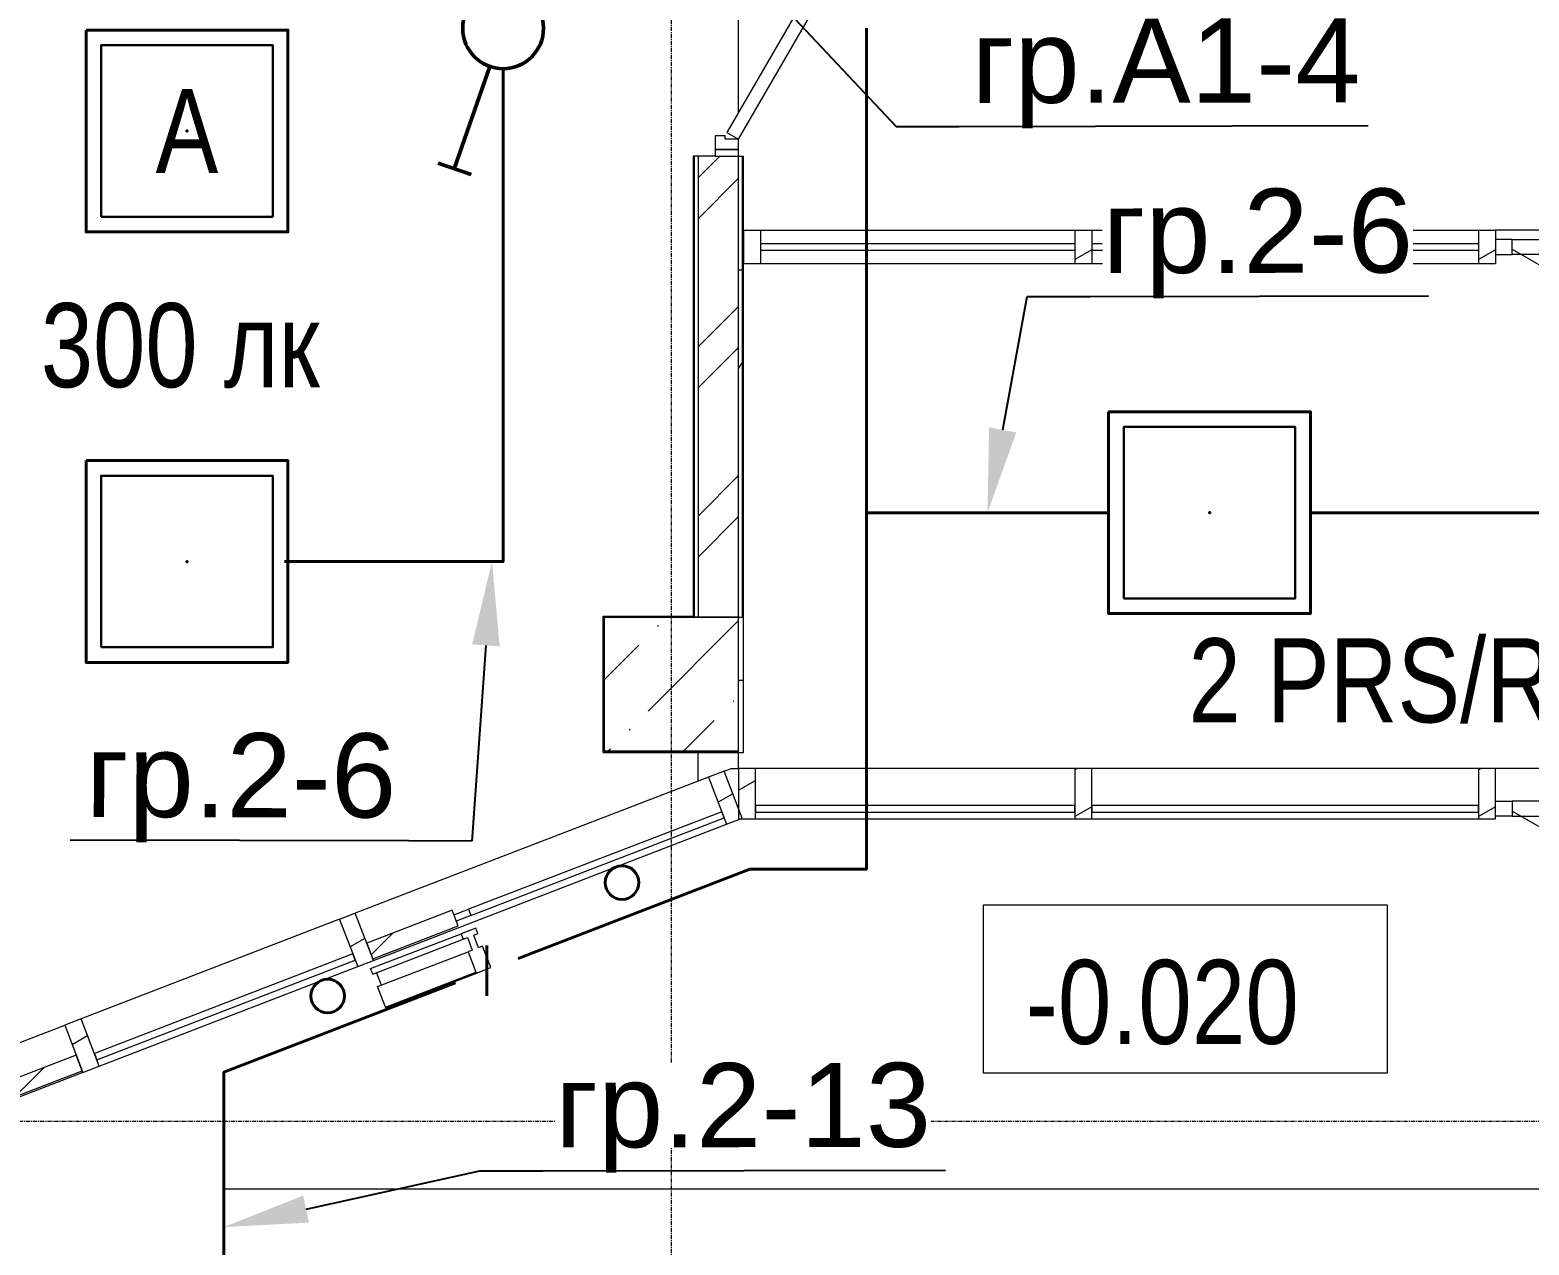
# Model space of a CAD drawing. Header units: metres. Extents: x 14298 to 227756, y -64870 to 286334.
# Drawn here: x 52156 to 56612, y -57152 to -53541 of the extents above; entities that cross this region are included whole.
import ezdxf
from ezdxf import colors
from ezdxf.entities.mleader import LeaderData, LeaderLine
from ezdxf.math import Vec2, Vec3

# ---------------------------------------------------------------- set-up
doc = ezdxf.new("R2010")
doc.units = ezdxf.units.M
doc.linetypes.add('ADSK_Линия сетки', pattern=[21, 12, -3, 3, -3])
for name, color, linetype, lineweight in [('A-DETL-MBND', 7, 'Continuous', 5), ('A-DETL-THIN', 7, 'Continuous', 5), ('A-DOOR', 7, 'Continuous', 5), ('A-DOOR-FRAM', 7, 'Continuous', 13), ('A-FLOR', 7, 'Continuous', 5), ('A-GLAZ-CURT', 7, 'Continuous', 5), ('A-GLAZ-CWMG', 7, 'Continuous', 5), ('A-WALL', 7, 'Continuous', 5), ('A-WALL-PATT', 7, 'Continuous', 18), ('G-ANNO-TEXT', 7, 'Continuous', 9), ('nadpisi', 84, 'Continuous', 13), ('S-COLS', 7, 'Continuous', 5), ('S-GRID', 7, 'Continuous', 9), ('S-STRS', 7, 'Continuous', 5), ('раб осв', 7, 'Continuous', 40), ('ЭЛ', 250, 'Continuous', 50), ('ЭЛ.освещ.', 150, 'Continuous', 50), ('ЭЛ.сети', 5, 'Continuous', 100)]:
    doc.layers.add(name, color=color, linetype=linetype, lineweight=lineweight)
doc.styles.add('Arial', font='arial.ttf', dxfattribs={"width": 0.8, "height": 2.5})
doc.styles.add('GOST Common_I_2', font='ARIALN.TTF', dxfattribs={"height": 250})
doc.styles.add('ISOPEUR', font='isocpeui.ttf')
pattern_1 = [(45, (0, 0), (-106.06602, 106.06602), [])]
pattern_2 = [(0, (0, 0), (812.8, 203.2), [33.528, -576.072, 33.528, -576.072, -3251.2]), (0, (0, 0), (812.8, 203.2), [-1219.2, 33.528, -1185.672, 33.528, -576.072, -1422.4]), (0, (0, 0), (812.8, 203.2), [-3048, 33.528, -372.872, 33.528, -982.472]), (120, (304.8, 101.6), (-582.37636, 602.30545), [33.528, -576.072, 33.528, -576.072, -3251.2]), (120, (304.8, 101.6), (-582.37636, 602.30545), [-1219.2, 33.528, -1185.672, 33.528, -576.072, -1422.4]), (120, (304.8, 101.6), (-582.37636, 602.30545), [-3048, 33.528, -372.872, 33.528, -982.472]), (240, (406.4, 508), (-230.42364, -805.50545), [33.528, -576.072, 33.528, -576.072, -3251.2]), (240, (406.4, 508), (-230.42364, -805.50545), [-1219.2, 33.528, -1185.672, 33.528, -576.072, -1422.4]), (240, (406.4, 508), (-230.42364, -805.50545), [-3048, 33.528, -372.872, 33.528, -982.472])]

# ---------------------------------------------------------------- blocks, each defined once
blk = doc.blocks.new('1709 КДП АПК АС_Крыльца_rvt-1-1 этаж')
at = {"layer": 'S-STRS', "lineweight": 9}
blk.add_line((52732.7, -56985.6), (61662.7, -56985.6), dxfattribs=at)
blk = doc.blocks.new('КДП АПК - КР_rvt-1-1 этаж')
at = {"layer": 'S-COLS', "lineweight": 13}
h = blk.add_hatch(dxfattribs=at)
h.set_pattern_fill('FP_125', color=256, style=0, pattern_type=2)
h.set_pattern_definition([(45, (0, 0), (84.19025, 308.69666), [396.875, -79.375, 3.353, -76.022])])
h.paths.add_polyline_path([(54034.3, -55045.6), (54262.7, -55045.6), (54262.7, -54645.6), (53862.7, -54645.6), (53862.7, -55045.6)], flags=0)
for p, q in [((53862.7, -55045.6), (53862.7, -54645.6)), ((53862.7, -54645.6), (54262.7, -54645.6)), ((54262.7, -55045.6), (54262.7, -54645.6)), ((54262.7, -55045.6), (53862.7, -55045.6))]:
    blk.add_line(p, q, dxfattribs=at)
blk = doc.blocks.new('Системная панель - С остеклением-1023388-1 этаж')
at = {"layer": 'A-GLAZ-CURT', "lineweight": 13}
for p, q in [((475, 10), (-475, 10)), ((-475, 10), (-475, -10)), ((475, -10), (475, 10)), ((-475, -10), (475, -10))]:
    blk.add_line(p, q, dxfattribs=at)
blk = doc.blocks.new('Системная панель - С остеклением-1173279-1 этаж')
at = {"layer": 'A-GLAZ-CURT', "lineweight": 13}
for p, q in [((61790.7, -56198.8), (61786.1, -56218.3)), ((61786.1, -56218.3), (62587.9, -56405.6)), ((62592.4, -56386.1), (61790.7, -56198.8)), ((62587.9, -56405.6), (62592.4, -56386.1))]:
    blk.add_line(p, q, dxfattribs=at)
blk = doc.blocks.new('Системная панель - С остеклением-2659001-1 этаж')
at = {"layer": 'A-GLAZ-CURT', "lineweight": 13}
for p, q in [((54212.4, -55864.3), (53459.6, -56154.5)), ((53466.8, -56173.1), (54219.6, -55883)), ((54219.6, -55883), (54212.4, -55864.3)), ((53459.6, -56154.5), (53466.8, -56173.1))]:
    blk.add_line(p, q, dxfattribs=at)
at = {"layer": 'A-GLAZ-CURT'}
for p, q in [((53416.2, -56171.2), (53459.6, -56154.5)), ((53466.8, -56173.1), (53423.4, -56189.8))]:
    blk.add_line(p, q, dxfattribs=at)
blk = doc.blocks.new('Системная панель - Сплошная-2658875-1 этаж')
at = {"layer": 'A-GLAZ-CURT'}
h = blk.add_hatch(dxfattribs=at)
h.set_pattern_fill('FP_3', color=256, style=0, pattern_type=2)
h.set_pattern_definition(pattern_1)
h.paths.add_polyline_path([(53175.3, -56301.6), (53428.8, -56203.8), (53410.9, -56157.2), (53157.3, -56254.9)], flags=0)
at = {"layer": 'A-GLAZ-CURT', "lineweight": 13}
for p, q in [((53410.9, -56157.2), (53157.3, -56254.9)), ((53428.8, -56203.8), (53410.9, -56157.2)), ((53175.3, -56301.6), (53428.8, -56203.8)), ((53157.3, -56254.9), (53175.3, -56301.6))]:
    blk.add_line(p, q, dxfattribs=at)
blk = doc.blocks.new('Системная панель - С остеклением-1023374-1 этаж')
at = {"layer": 'A-GLAZ-CURT', "lineweight": 13}
for p, q in [((575, 10), (-575, 10)), ((-575, 10), (-575, -10)), ((575, -10), (575, 10)), ((-575, -10), (575, -10))]:
    blk.add_line(p, q, dxfattribs=at)
blk = doc.blocks.new('M_Дверь-Витраж-Двойная-Витрина - M_Дверь-Витраж-Двойная-Витрина-1922476-1 этаж')
at = {"layer": 'A-DOOR'}
for p, q in [((-700, -6.6), (-100.5, -352.8)), ((700, -6.6), (100.5, -352.8))]:
    blk.add_line(p, q, dxfattribs=at)
for centre, start, end in [((-750, 22.2), 330, 360), ((750, 22.2), 180, 210)]:
    blk.add_arc(centre, 750, start, end, dxfattribs=at)
at = {"layer": 'A-DOOR-FRAM'}
for p, q in [((-750, -22.2), (-750, 22.2)), ((-750, 22.2), (-700, 22.2)), ((-700, 22.2), (-700, -22.2)), ((700, -22.2), (700, 22.2)), ((700, 22.2), (750, 22.2)), ((750, 22.2), (750, -22.2)), ((-700, -22.2), (-750, -22.2)), ((750, -22.2), (700, -22.2))]:
    blk.add_line(p, q, dxfattribs=at)
at = {"layer": 'A-DOOR-FRAM', "lineweight": 5}
for p, q in [((700, 22.2), (-700, 22.2)), ((-700, -22.2), (700, -22.2))]:
    blk.add_line(p, q, dxfattribs=at)
blk = doc.blocks.new('Прямоугольный импост - 50 x 150мм-1023385-1 этаж')
at = {"layer": 'A-DETL-MBND'}
for p, q in [((55262.7, -55735.6), (54312.7, -55735.6)), ((54312.7, -55885.6), (55262.7, -55885.6))]:
    blk.add_line(p, q, dxfattribs=at)
blk = doc.blocks.new('Прямоугольный импост - 50 x 150мм-1023237-1 этаж')
at = {"layer": 'A-GLAZ-CWMG'}
h = blk.add_hatch(dxfattribs=at)
h.set_pattern_fill('FP_69', color=256, style=0, pattern_type=2)
h.set_pattern_definition([(330, (-55287.65, -55855.64), (60, 103.92305), [])])
h.paths.add_polyline_path([(-25, 30), (25, 30), (25, -120), (-25, -120)], flags=0)
at = {"layer": 'A-GLAZ-CWMG', "lineweight": 18}
for p, q in [((-25, 30), (25, 30)), ((-25, -120), (-25, 30)), ((25, 30), (25, -120)), ((25, -120), (-25, -120))]:
    blk.add_line(p, q, dxfattribs=at)
blk = doc.blocks.new('Прямоугольный импост - 50 x 150мм-V52-1 этаж')
at = {"layer": 'A-GLAZ-CWMG'}
h = blk.add_hatch(dxfattribs=at)
h.set_pattern_fill('FP_72', color=256, style=0, pattern_type=2)
h.set_pattern_definition([(330, (-56487.65, -55855.64), (60, 103.92305), [])])
h.paths.add_polyline_path([(25, 30), (25, -120), (-25, -120), (-25, 30)], flags=0)
at = {"layer": 'A-GLAZ-CWMG', "lineweight": 18}
for p, q in [((-25, 30), (25, 30)), ((-25, -120), (-25, 30)), ((25, 30), (25, 22.2)), ((25, -22.2), (25, -120)), ((25, -120), (-25, -120))]:
    blk.add_line(p, q, dxfattribs=at)
blk = doc.blocks.new('Прямоугольный импост - 50 x 150мм-999187-1 этаж')
at = {"layer": 'A-DETL-MBND'}
for p, q in [((64954.6, -56824.9), (63834.7, -56563.3)), ((63800.6, -56709.4), (64920.4, -56970.9))]:
    blk.add_line(p, q, dxfattribs=at)
blk = doc.blocks.new('Прямоугольный импост - 50 x 150мм-1023250-1 этаж')
at = {"layer": 'A-GLAZ-CWMG'}
h = blk.add_hatch(dxfattribs=at)
h.set_pattern_fill('FP_73', color=256, style=0, pattern_type=2)
h.set_pattern_definition([(210, (54262.65, -55855.64), (60, -103.92305), [])])
h.paths.add_polyline_path([(0, 30), (-50, 30), (-50, -120), (0, -120)], flags=0)
at = {"layer": 'A-GLAZ-CWMG', "lineweight": 18}
for p, q in [((-50, 30), (-50, -120)), ((0, 30), (-50, 30)), ((0, -120), (0, 30)), ((-50, -120), (0, -120))]:
    blk.add_line(p, q, dxfattribs=at)
blk = doc.blocks.new('M_Дверь-Витраж-Двойная-Витрина - M_Дверь-Витраж-Двойная-Витрина-1922479-1 этаж')
at = {"layer": 'A-DOOR'}
for p, q in [((-700, 6.6), (-100.5, 352.8)), ((700, 6.6), (100.5, 352.8))]:
    blk.add_line(p, q, dxfattribs=at)
for centre, start, end in [((-750, -22.2), 0, 30), ((750, -22.2), 150, 180)]:
    blk.add_arc(centre, 750, start, end, dxfattribs=at)
at = {"layer": 'A-DOOR-FRAM'}
for p, q in [((-700, 22.2), (-750, 22.2)), ((-750, 22.2), (-750, -22.2)), ((-700, -22.2), (-700, 22.2)), ((750, 22.2), (700, 22.2)), ((700, 22.2), (700, -22.2)), ((750, -22.2), (750, 22.2)), ((-750, -22.2), (-700, -22.2)), ((700, -22.2), (750, -22.2))]:
    blk.add_line(p, q, dxfattribs=at)
at = {"layer": 'A-DOOR-FRAM', "lineweight": 5}
for p, q in [((-700, 22.2), (700, 22.2)), ((700, -22.2), (-700, -22.2))]:
    blk.add_line(p, q, dxfattribs=at)
blk = doc.blocks.new('Прямоугольный импост - 50 x 100мм-1549153-1 этаж')
at = {"layer": 'A-GLAZ-CWMG'}
h = blk.add_hatch(dxfattribs=at)
h.set_pattern_fill('FP_96', color=256, style=0, pattern_type=2)
h.set_pattern_definition([(150, (54277.65, 54185.64), (-60, -103.92305), [])])
h.paths.add_polyline_path([(0, -50), (-50, -50), (-50, 50), (0, 50)], flags=0)
at = {"layer": 'A-GLAZ-CWMG', "lineweight": 18}
for p, q in [((0, 50), (-50, 50)), ((-50, 50), (-50, -50)), ((0, 50), (0, -50)), ((-50, -50), (0, -50))]:
    blk.add_line(p, q, dxfattribs=at)
blk = doc.blocks.new('Системная панель - С остеклением-1549151-1 этаж')
at = {"layer": 'A-GLAZ-CURT', "lineweight": 13}
for p, q in [((-575, 10), (575, 10)), ((-575, -10), (-575, 10)), ((575, -10), (575, 10)), ((575, -10), (-575, -10))]:
    blk.add_line(p, q, dxfattribs=at)
blk = doc.blocks.new('Системная панель - С остеклением-1549156-1 этаж')
at = {"layer": 'A-GLAZ-CURT', "lineweight": 13}
for p, q in [((-467.5, 10), (467.5, 10)), ((-467.5, -10), (-467.5, 10)), ((467.5, -10), (467.5, 10)), ((467.5, -10), (-467.5, -10))]:
    blk.add_line(p, q, dxfattribs=at)
blk = doc.blocks.new('Прямоугольный импост - 50 x 100мм-1276553-1 этаж')
at = {"layer": 'A-GLAZ-CWMG'}
for p, q in [((58062.7, -54135.6), (59212.7, -54135.6)), ((59212.7, -54235.6), (58062.7, -54235.6))]:
    blk.add_line(p, q, dxfattribs=at)
blk = doc.blocks.new('Прямоугольный импост - 50 x 100мм-1276592-1 этаж')
at = {"layer": 'A-GLAZ-CWMG'}
for p, q in [((54327.7, -54135.6), (55262.7, -54135.6)), ((55262.7, -54235.6), (54327.7, -54235.6))]:
    blk.add_line(p, q, dxfattribs=at)
blk = doc.blocks.new('Прямоугольный импост - 50 x 100мм-V64-1 этаж')
at = {"layer": 'A-GLAZ-CWMG'}
h = blk.add_hatch(dxfattribs=at)
h.set_pattern_fill('FP_99', color=256, style=0, pattern_type=2)
h.set_pattern_definition([(150, (56487.65, 54185.64), (-60, -103.92305), [])])
h.paths.add_polyline_path([(-25, -50), (-25, 50), (25, 50), (25, -50)], flags=0)
at = {"layer": 'A-GLAZ-CWMG', "lineweight": 18}
for p, q in [((25, 50), (-25, 50)), ((-25, 50), (-25, 22.2)), ((25, 50), (25, -50)), ((-25, -22.2), (-25, -50)), ((-25, -50), (25, -50))]:
    blk.add_line(p, q, dxfattribs=at)
blk = doc.blocks.new('Прямоугольный импост - 50 x 100мм-V65-1 этаж')
at = {"layer": 'A-GLAZ-CWMG'}
h = blk.add_hatch(dxfattribs=at)
h.set_pattern_fill('FP_100', color=256, style=0, pattern_type=2)
h.set_pattern_definition([(150, (55287.65, 54185.64), (-60, -103.92305), [])])
h.paths.add_polyline_path([(25, -50), (-25, -50), (-25, 50), (25, 50)], flags=0)
at = {"layer": 'A-GLAZ-CWMG', "lineweight": 18}
for p, q in [((25, 50), (-25, 50)), ((-25, 50), (-25, -50)), ((25, 50), (25, -50)), ((-25, -50), (25, -50))]:
    blk.add_line(p, q, dxfattribs=at)
blk = doc.blocks.new('AC_Дверь_Однопольная_ДеревяннаяВнутренняя_ГОСТ6629-88 - ДГ 21-10Л-1292866-1 этаж')
at = {"layer": 'A-DOOR', "lineweight": 13}
for p, q in [((-333.1, 515), (-353.1, 480.4)), ((455, 60), (-333.1, 515)), ((-353.1, 480.4), (435, 25.4)), ((435, 25.4), (455, 60))]:
    blk.add_line(p, q, dxfattribs=at)
at = {"layer": 'A-DOOR', "lineweight": 18}
for p, q in [((-485, 60), (-505, 60)), ((-505, 60), (-505, -10)), ((-485, -10), (-485, 60)), ((505, 60), (485, 60)), ((485, 60), (485, -10)), ((505, -10), (505, 60)), ((-505, -10), (-485, -10)), ((485, -10), (505, -10))]:
    blk.add_line(p, q, dxfattribs=at)
at = {"layer": 'A-DOOR'}
blk.add_arc((455, 60), 910, 155.7365, 180, dxfattribs=at)
at = {"layer": 'A-DOOR-FRAM'}
for p, q in [((-455, 60), (-485, 60)), ((-485, 60), (-485, -10)), ((-455, 20), (-455, 60)), ((485, 60), (455, 60)), ((455, 60), (455, 20)), ((485, -10), (485, 60)), ((-445, 20), (-455, 20)), ((-445, -10), (-445, 20)), ((455, 20), (445, 20)), ((445, 20), (445, -10)), ((-485, -10), (-445, -10)), ((445, -10), (485, -10))]:
    blk.add_line(p, q, dxfattribs=at)
blk = doc.blocks.new('Системная панель - Сплошная-V87-1 этаж')
at = {"layer": 'A-GLAZ-CURT'}
h = blk.add_hatch(dxfattribs=at)
h.set_pattern_fill('FP_3', color=256, style=0, pattern_type=2)
h.set_pattern_definition(pattern_1)
h.paths.add_polyline_path([(52055.6, -56733.2), (52311.5, -56634.5), (52293.5, -56587.9), (52037.6, -56686.5)], flags=0)
at = {"layer": 'A-GLAZ-CURT', "lineweight": 13}
for p, q in [((52293.5, -56587.9), (52037.6, -56686.5)), ((52311.5, -56634.5), (52293.5, -56587.9)), ((52055.6, -56733.2), (52311.5, -56634.5)), ((52037.6, -56686.5), (52055.6, -56733.2))]:
    blk.add_line(p, q, dxfattribs=at)
blk = doc.blocks.new('Rectangular Mullion - Mullion_Vertical-45mm-Steelbuilt_2_6875in_Detail-8_TGP-2658859-1 этаж')
at = {"layer": 'A-GLAZ-CWMG'}
for p, q in [((53168.7, -56330.9), (53437.8, -56227.2)), ((53175, -56347.2), (53444.1, -56243.5)), ((53189.2, -56384.2), (53458.4, -56280.5)), ((53175, -56347.2), (53168.7, -56330.9)), ((53200.6, -56379.9), (53186.3, -56342.8)), ((53212.6, -56445), (53481.8, -56341.2)), ((53216.6, -56446.8), (53486, -56343)), ((53486, -56343), (53216.6, -56446.8)), ((53212.6, -56445), (53189.2, -56384.2))]:
    blk.add_line(p, q, dxfattribs=at)
at = {"layer": 'A-GLAZ-CWMG', "lineweight": 18}
for p, q in [((53481.2, -56210.5), (53437.8, -56227.2)), ((53437.8, -56227.2), (53444.1, -56243.5)), ((53444.1, -56243.5), (53456.5, -56238.7)), ((53456.5, -56238.7), (53470.8, -56275.7)), ((53475.1, -56231.5), (53487.5, -56226.7)), ((53489.4, -56268.6), (53475.1, -56231.5)), ((53487.5, -56226.7), (53481.2, -56210.5)), ((53470.8, -56275.7), (53458.4, -56280.5)), ((53458.4, -56280.5), (53481.8, -56341.2)), ((53501.8, -56263.8), (53489.4, -56268.6)), ((53525.2, -56324.5), (53501.8, -56263.8)), ((53486, -56343), (53523.2, -56328.7))]:
    blk.add_line(p, q, dxfattribs=at)
at = {"layer": 'A-GLAZ-CWMG', "lineweight": 18, "flags": 128}
for points in [[(53523.2, -56328.7), (53523.9, -56328.3), (53524.4, -56327.9), (53524.9, -56327.3), (53525.2, -56326.6), (53525.4, -56325.9), (53525.3, -56325.2), (53525.2, -56324.5)], [(53481.8, -56341.2), (53482.1, -56341.9), (53482.6, -56342.4), (53483.2, -56342.8), (53483.9, -56343.1), (53484.6, -56343.2), (53485.3, -56343.2), (53486, -56343)]]:
    blk.add_lwpolyline(points, dxfattribs=at)
at = {"layer": 'A-GLAZ-CWMG'}
blk.add_ellipse((53215.5, -56443.9), major_axis=(-1.14, 2.96), ratio=0.956305, start_param=1.570796, end_param=3.141593, dxfattribs=at)
blk = doc.blocks.new('Прямоугольный импост - 50 x 150мм-V89-1 этаж')
at = {"layer": 'A-GLAZ-CWMG'}
h = blk.add_hatch(dxfattribs=at)
h.set_pattern_fill('FP_149', color=256, style=0, pattern_type=2)
h.set_pattern_definition([(351.08, (-30541.82, -71634.39), (18.60663, 118.5487), [])])
h.paths.add_polyline_path([(-50, 30), (0, 30), (0, -120), (-50, -120)], flags=0)
at = {"layer": 'A-GLAZ-CWMG', "lineweight": 18}
for p, q in [((-50, 30), (0, 30)), ((-50, -120), (-50, 30)), ((0, 30), (0, -120)), ((0, -120), (-50, -120))]:
    blk.add_line(p, q, dxfattribs=at)
blk = doc.blocks.new('Прямоугольный импост - 50 x 150мм-V91-1 этаж')
at = {"layer": 'A-GLAZ-CWMG'}
h = blk.add_hatch(dxfattribs=at)
h.set_pattern_fill('FP_151', color=256, style=0, pattern_type=2)
h.set_pattern_definition([(351.08, (-29341.82, -71634.39), (18.60663, 118.5487), [])])
h.paths.add_polyline_path([(-25, 30), (25, 30), (25, -120), (-25, -120)], flags=0)
at = {"layer": 'A-GLAZ-CWMG', "lineweight": 18}
for p, q in [((-25, 30), (25, 30)), ((-25, -120), (-25, 30)), ((25, 30), (25, -120)), ((25, -120), (-25, -120))]:
    blk.add_line(p, q, dxfattribs=at)
blk = doc.blocks.new('выкл. 1 клав. скрыт')
at = {"layer": 'ЭЛ.освещ.', "color": 0, "ltscale": 100}
for p, q in [((2902123, 2044848.8), (2902427.1, 2044743)), ((2902444.4, 2044793), (2902410.7, 2044695))]:
    blk.add_line(p, q, dxfattribs=at)
blk.add_circle((2902009.7, 2044888.3), 120, dxfattribs=at)
blk = doc.blocks.new('ARS.R UNI LED')
at = {"color": 5, "lineweight": 30, "ltscale": 100}
blk.add_lwpolyline([(2913222.7, 2072748.5), (2913732.7, 2072748.5), (2913732.7, 2073258.5), (2913222.7, 2073258.5)], close=True, dxfattribs=at)
at = {"color": 0, "lineweight": 40, "ltscale": 100}
blk.add_point((2913477.7, 2073003.5), dxfattribs=at)
at = {"layer": 'ЭЛ', "color": 5, "lineweight": 40, "ltscale": 10}
blk.add_lwpolyline([(2913177.7, 2073303.5), (2913777.7, 2073303.5), (2913777.7, 2072703.5), (2913177.7, 2072703.5)], close=True, dxfattribs=at)

msp = doc.modelspace()

# ---------------------------------------------------------------- hatches: boundary and pattern name
at = {"layer": 'A-GLAZ-CWMG', "lineweight": 15}
h = msp.add_hatch(dxfattribs=at)
h.set_pattern_fill('FP_5', color=256, style=0, pattern_type=2)
h.set_pattern_definition([(30, (0, 0), (-60, 103.92305), [])])
h.paths.add_polyline_path([(52313.2716, -56639.1888), (52362.1682, -56620.3409), (52308.2178, -56480.3789), (52259.3212, -56499.2268)], flags=0)
at = {"layer": 'A-WALL-PATT', "lineweight": 15}
h = msp.add_hatch(dxfattribs=at)
h.set_pattern_fill('FP_1', color=256, style=0, pattern_type=2)
h.set_pattern_definition([(45, (0, 0), (-251.4472, 251.4472), []), (45, (0, 381), (-251.4472, 251.4472), [])])
h.paths.add_polyline_path([(54262.6532, -55285.6443), (54262.6532, -53915.6443), (54142.6532, -53915.6443), (54142.6532, -55285.6443)], flags=0)
h.paths.add_polyline_path([(54192.6532, -52905.6443), (54262.6532, -52905.6443), (54262.6532, -52655.6443), (54142.6532, -52655.6443), (54142.6532, -52905.6443)], flags=0)
h.paths.add_polyline_path([(54262.6532, -52055.6443), (54262.6532, -50485.6443), (54142.6532, -50485.6443), (54142.6532, -52055.6443)], flags=0)
h = msp.add_hatch(dxfattribs=at)
h.set_pattern_fill('FP_81', color=256, style=0, pattern_type=2)
h.set_pattern_definition(pattern_2)
h.paths.add_polyline_path([(54274.6532, -55285.6443), (54274.6532, -53915.6443), (54262.6532, -53915.6443), (54262.6532, -55285.6443)], flags=0)
h.paths.add_polyline_path([(54262.6532, -52905.6443), (54274.6532, -52905.6443), (54274.6532, -52655.6443), (54262.6532, -52655.6443)], flags=0)
h.paths.add_polyline_path([(54274.6532, -52055.6443), (54274.6532, -50485.6443), (54262.6532, -50485.6443), (54262.6532, -52055.6443)], flags=0)
h = msp.add_hatch(dxfattribs=at)
h.set_pattern_fill('FP_81', color=256, style=0, pattern_type=2)
h.set_pattern_definition(pattern_2)
h.paths.add_polyline_path([(54277.6532, -55285.6443), (54277.6532, -53915.6443), (54274.6532, -53915.6443), (54274.6532, -55285.6443)], flags=0)
h.paths.add_polyline_path([(54274.6532, -52905.6443), (54277.6532, -52905.6443), (54277.6532, -52655.6443), (54274.6532, -52655.6443)], flags=0)
h.paths.add_polyline_path([(54277.6532, -52055.6443), (54277.6532, -50485.6443), (54274.6532, -50485.6443), (54274.6532, -52055.6443)], flags=0)
h = msp.add_hatch(dxfattribs=at)
h.set_pattern_fill('FP_81', color=256, style=0, pattern_type=2)
h.set_pattern_definition(pattern_2)
h.paths.add_polyline_path([(53862.6532, -55685.6443), (53862.6532, -55282.6443), (53859.6532, -55282.6443), (53859.6532, -55685.6443)], flags=0)
h = msp.add_hatch(dxfattribs=at)
h.set_pattern_fill('FP_81', color=256, style=0, pattern_type=2)
h.set_pattern_definition(pattern_2)
h.paths.add_polyline_path([(54034.2902, -55285.6443), (54127.6532, -55285.6443), (54127.6532, -55282.6443), (53862.6532, -55282.6443), (53862.6532, -55285.6443)], flags=0)
h = msp.add_hatch(dxfattribs=at)
h.set_pattern_fill('FP_81', color=256, style=0, pattern_type=2)
h.set_pattern_definition(pattern_2)
h.paths.add_polyline_path([(54277.6532, -55688.6443), (54277.6532, -55285.6443), (54262.6532, -55285.6443), (54262.6532, -55688.6443)], flags=0)

# ---------------------------------------------------------------- linework, layer by layer
at = {"layer": 'A-DETL-MBND', "lineweight": 15}
for p, q in [((54172.8305, -55761.6364), (53123.1157, -56166.2645)), ((53177.0661, -56306.2264), (54226.7809, -55901.5984)), ((53076.4617, -56184.2479), (52308.2178, -56480.3789)), ((52362.1682, -56620.3409), (53130.4121, -56324.2099))]:
    msp.add_line(p, q, dxfattribs=at)
at = {"layer": 'A-DETL-THIN', "lineweight": 15}
for p, q in [((54991.1127, -56141.1595), (56191.1127, -56141.1595)), ((54991.1127, -56641.1595), (54991.1127, -56141.1595)), ((56191.1127, -56141.1595), (56191.1127, -56641.1595)), ((56191.1127, -56641.1595), (54991.1127, -56641.1595))]:
    msp.add_line(p, q, dxfattribs=at)
at = {"layer": 'A-FLOR', "lineweight": 15}
for p, q in [((54262.6532, -53785.6443), (54262.6532, -52955.6443)), ((58012.6532, -54135.6443), (56512.6532, -54135.6443)), ((54142.6532, -55773.2687), (54142.6532, -55688.6443)), ((54262.6532, -55735.621), (54262.6532, -55688.6443)), ((54219.4845, -55743.653), (54240.3216, -55735.621)), ((54240.3216, -55735.621), (54262.6532, -55735.621)), ((58012.6532, -55735.621), (56512.6532, -55735.621))]:
    msp.add_line(p, q, dxfattribs=at)
at = {"layer": 'A-GLAZ-CWMG', "lineweight": 15}
for p, q in [((52003.4199, -56597.8677), (52259.3212, -56499.2268)), ((52308.2178, -56480.3789), (52259.3212, -56499.2268)), ((52259.3212, -56499.2268), (52313.2716, -56639.1888)), ((52362.1682, -56620.3409), (52308.2178, -56480.3789)), ((52313.2716, -56639.1888), (52057.3703, -56737.8297)), ((52313.2716, -56639.1888), (52362.1682, -56620.3409))]:
    msp.add_line(p, q, dxfattribs=at)
at = {"layer": 'A-WALL', "lineweight": 15}
for p, q in [((54192.6532, -53915.6443), (54127.6532, -53915.6443)), ((54127.6532, -53915.6443), (54127.6532, -55282.6443)), ((54130.6532, -53915.6443), (54130.6532, -55285.6443)), ((54142.6532, -53915.6443), (54142.6532, -55285.6443)), ((54262.6532, -55285.6443), (54262.6532, -53915.6443)), ((54262.6532, -53915.6443), (54277.6532, -53915.6443)), ((54274.6532, -55285.6443), (54274.6532, -53915.6443)), ((54277.6532, -55688.6443), (54277.6532, -53915.6443)), ((53859.6532, -55688.6443), (53859.6532, -55282.6443)), ((53859.6532, -55282.6443), (54127.6532, -55282.6443)), ((53862.6532, -55285.6443), (53862.6532, -55685.6443)), ((53862.6532, -55285.6443), (54277.6532, -55285.6443)), ((54262.6532, -55685.6443), (54262.6532, -55285.6443)), ((53859.6532, -55688.6443), (54277.6532, -55688.6443)), ((54262.6532, -55685.6443), (53862.6532, -55685.6443))]:
    msp.add_line(p, q, dxfattribs=at)
at = {"layer": 'S-GRID', "linetype": 'ADSK_Линия сетки', "lineweight": 15}
for p, q in [((54062.6532, -39335.6443), (54062.6532, -64052.4737)), ((95458.7083, -56785.6443), (29247.2594, -56785.6443))]:
    msp.add_line(p, q, dxfattribs=at)
at = {"layer": 'раб осв', "color": 0, "lineweight": 40}
for points in [[(53562.6532, -53655.6443), (53562.6532, -55120.6443), (52912.6532, -55120.6443)], [(54642.8012, -54975.4381), (54642.8012, -56035.621), (54296.1397, -56035.621), (53607.7044, -56300.9885)], [(58162.6532, -54975.4381), (55962.6532, -54975.4381)], [(53514.3964, -56261.9554), (53514.3964, -56411.9554)], [(53421.0885, -56372.9224), (52732.6532, -56638.2899), (52732.6532, -57285.6443), (52732.6532, -57285.6443), (52832.6532, -57285.6443), (52832.6532, -57385.6443)]]:
    msp.add_lwpolyline(points, dxfattribs=at)
at = {"layer": 'ЭЛ.сети', "color": 0, "lineweight": 40}
for centre in [(53915.9551, -56074.9968), (53040.9039, -56412.2982)]:
    msp.add_circle(centre, 50, dxfattribs=at)

# ---------------------------------------------------------------- block references
at = {"lineweight": 13}
for name, p in [('КДП АПК - КР_rvt-1-1 этаж', (0, -639.2559)), ('1709 КДП АПК АС_Крыльца_rvt-1-1 этаж', (0, 0))]:
    msp.add_blockref(name, p, dxfattribs=at)
at = {"layer": 'A-DOOR', "lineweight": 15}
for name, p, rotation in [('AC_Дверь_Однопольная_ДеревяннаяВнутренняя_ГОСТ6629-88 - ДГ 21-10Л-1292866-1 этаж', (54202.6532, -53410.6443), 269.9999999999999), ('M_Дверь-Витраж-Двойная-Витрина - M_Дверь-Витраж-Двойная-Витрина-1922479-1 этаж', (57262.6532, -54185.6443), 180)]:
    msp.add_blockref(name, p, dxfattribs=dict(at, rotation=rotation))
msp.add_blockref('M_Дверь-Витраж-Двойная-Витрина - M_Дверь-Витраж-Двойная-Витрина-1922476-1 этаж', (57262.6532, -55855.6443), dxfattribs=at)
at = {"layer": 'A-GLAZ-CURT', "lineweight": 15}
for name, p, rotation in [('Системная панель - С остеклением-1549156-1 этаж', (54795.1532, -54185.6443), 180), ('Системная панель - С остеклением-1549151-1 этаж', (55887.6532, -54185.6443), 180), ('Системная панель - С остеклением-1173279-1 этаж', (-30352.0547, -44872.6746), 34.22708219564456)]:
    msp.add_blockref(name, p, dxfattribs=dict(at, rotation=rotation))
for name, p in [('Системная панель - С остеклением-2659001-1 этаж', (0, 0)), ('Системная панель - С остеклением-1023388-1 этаж', (54787.6532, -55855.6443)), ('Системная панель - С остеклением-1023374-1 этаж', (55887.6532, -55855.6443)), ('Системная панель - Сплошная-2658875-1 этаж', (0, 0)), ('Системная панель - Сплошная-V87-1 этаж', (0, 0))]:
    msp.add_blockref(name, p, dxfattribs=at)
at = {"layer": 'A-GLAZ-CWMG', "lineweight": 15, "extrusion": (0, 0, -1)}
for name, p in [('Прямоугольный импост - 50 x 100мм-1549153-1 этаж', (-54277.6532, -54185.6443)), ('Прямоугольный импост - 50 x 100мм-V65-1 этаж', (-55287.6532, -54185.6443)), ('Прямоугольный импост - 50 x 100мм-V64-1 этаж', (-56487.6532, -54185.6443))]:
    msp.add_blockref(name, p, dxfattribs=at)
at = {"layer": 'A-GLAZ-CWMG', "lineweight": 15}
for name, p in [('Прямоугольный импост - 50 x 100мм-1276592-1 этаж', (0, 0)), ('Прямоугольный импост - 50 x 100мм-1276553-1 этаж', (-2750, 0)), ('Прямоугольный импост - 50 x 150мм-1023385-1 этаж', (0, 0)), ('Rectangular Mullion - Mullion_Vertical-45mm-Steelbuilt_2_6875in_Detail-8_TGP-2658859-1 этаж', (0, 0))]:
    msp.add_blockref(name, p, dxfattribs=at)
for name, p, rotation in [('Прямоугольный импост - 50 x 150мм-999187-1 этаж', (-19714.385, -15174.338), 13.14718966818938), ('Прямоугольный импост - 50 x 150мм-1023250-1 этаж', (54262.6532, -55855.6443), 180)]:
    msp.add_blockref(name, p, dxfattribs=dict(at, rotation=rotation))
at = {"layer": 'A-GLAZ-CWMG', "lineweight": 15, "extrusion": (0, 0, -1)}
for name, p, rotation in [('Прямоугольный импост - 50 x 150мм-V89-1 этаж', (-54262.6532, -55855.6443), 158.9201074725254), ('Прямоугольный импост - 50 x 150мм-1023237-1 этаж', (-55287.6532, -55855.6443), 180), ('Прямоугольный импост - 50 x 150мм-V52-1 этаж', (-56487.6532, -55855.6443), 180), ('Прямоугольный импост - 50 x 150мм-V91-1 этаж', (-53142.9574, -56287.2476), 158.9201074725254)]:
    msp.add_blockref(name, p, dxfattribs=dict(at, rotation=rotation))
at = {"layer": 'раб осв', "color": 0, "lineweight": 40, "ltscale": 100, "rotation": 270}
msp.add_blockref('выкл. 1 клав. скрыт', (-1991325.6006, 2848474.0152), dxfattribs=at)
at = {"layer": 'раб осв', "color": 0, "lineweight": 40, "ltscale": 100}
for p in [(-2860855.0519, -2126844.1934), (-2857815.0519, -2127978.9871), (-2860855.0519, -2128124.1934)]:
    msp.add_blockref('ARS.R UNI LED', p, dxfattribs=at)

# ---------------------------------------------------------------- texts
at = {"layer": 'G-ANNO-TEXT', "lineweight": 15, "insert": (55116.4377, -56304.8212), "char_height": 250, "width": 949.198, "attachment_point": 1, "style": 'GOST Common_I_2'}
msp.add_mtext('-0.020', dxfattribs=at)
at = {"layer": 'nadpisi', "color": 7, "char_height": 250, "style": 'Arial'}
for s, insert, width, attachment_point in [('{\\C1;А}', (52622.6532, -53840.6443), 226.187696, 5), ('300 лк', (52188.2749, -54352.4928), 1402.065175, 1), ('2 PRS/R ECO LED 35W', (57121.6771, -55475.6586), 4381.630306, 5)]:
    msp.add_mtext(s, dxfattribs=dict(at, insert=insert, width=width, attachment_point=attachment_point))

# ---------------------------------------------------------------- next in the draw order: leaders
at = {"layer": 'ЭЛ.сети', "color": 0, "lineweight": 5}
ml = msp.add_multileader_mtext('Standard', dxfattribs=at)
ml.set_content('{\\fArial|b0|i0|c204|p34;\\C1;гр.А1-4}', style='ISOPEUR')
ml.set_leader_properties(color=1)
ml.build(insert=Vec2(0, 0))
ml.multileader.update_dxf_attribs({"text_left_attachment_type": 6, "text_right_attachment_type": 6, "dogleg_length": 100, "arrow_head_size": 250})
ctx = ml.context
ctx.base_point, ctx.char_height, ctx.arrow_head_size, ctx.landing_gap_size, ctx.plane_origin, ctx.plane_x_axis, ctx.plane_y_axis = Vec3(54918.1472, -53827.1464), 250, 250, 37.4122, Vec3(-11786.1495, -8755.8027), Vec3(0.999998436, 0.001768603), Vec3(-0.001768603, 0.999998436)
ctx.left_attachment, ctx.right_attachment = 6, 6
notes = []
notes.append((ctx, [(0, (1, 1, 0), (54731.0867, -53827.4772), (0.999998436, 0.001768603), 187.0608, [(0, [(54127.6532, -53185.6443)], 0, [])])]))
ctx.mtext.insert, ctx.mtext.text_direction, ctx.mtext.rotation, ctx.mtext.line_spacing_factor, ctx.mtext.flow_direction = Vec3(54954.9944, -53507.6742), Vec3(0.999998436, 0.001768603), 0.001768604, 0.8, 5
ctx.mtext.has_bg_fill, ctx.mtext.bg_color, ctx.mtext.bg_scale_factor, ctx.mtext.bg_transparency, ctx.mtext.use_window_bg_color = 1, -1073741824, 1, 0, 1
ml = msp.add_multileader_mtext('Standard', dxfattribs=at)
ml.set_content('{\\fArial|b0|i0|c204|p34;гр.2-6}', style='ISOPEUR')
ml.set_leader_properties()
ml.build(insert=Vec2(0, 0))
ml.multileader.update_dxf_attribs({"text_left_attachment_type": 6, "text_right_attachment_type": 6, "dogleg_length": 100, "arrow_head_size": 250})
ctx = ml.context
ctx.base_point, ctx.char_height, ctx.arrow_head_size, ctx.landing_gap_size, ctx.plane_origin, ctx.plane_x_axis, ctx.plane_y_axis = Vec3(52323.1765, -55949.4008), 250, 250, 37.4122, Vec3(112260.347, -13226.2249), Vec3(0.999998436, -0.001768603), Vec3(0.001768603, 0.999998436)
ctx.left_attachment, ctx.right_attachment, ctx.text_align_type = 6, 6, 2
notes.append((ctx, [(0, (1, 1, 0), (53469.2685, -55951.4278), (-0.999998436, 0.001768603), 187.0608, [(0, [(53529.7353, -55120.6443)], 0, [])])]))
ctx.mtext.insert, ctx.mtext.text_direction, ctx.mtext.rotation, ctx.mtext.alignment, ctx.mtext.line_spacing_factor, ctx.mtext.flow_direction = Vec3(53245.3608, -55631.6248), Vec3(0.999998436, -0.001768603), 6.281416703, 3, 0.8, 5
ctx.mtext.has_bg_fill, ctx.mtext.bg_color, ctx.mtext.bg_scale_factor, ctx.mtext.bg_transparency, ctx.mtext.use_window_bg_color = 1, -1073741824, 1, 0, 1
ml = msp.add_multileader_mtext('Standard', dxfattribs=at)
ml.set_content('{\\fArial|b0|i0|c204|p34;гр.2-13}', style='ISOPEUR')
ml.set_leader_properties()
ml.build(insert=Vec2(0, 0))
ml.multileader.update_dxf_attribs({"text_left_attachment_type": 6, "text_right_attachment_type": 6, "dogleg_length": 100, "arrow_head_size": 250})
ctx = ml.context
ctx.base_point, ctx.char_height, ctx.arrow_head_size, ctx.landing_gap_size, ctx.plane_origin, ctx.plane_x_axis, ctx.plane_y_axis = Vec3(53680.2762, -56931.9512), 250, 250, 37.4122, Vec3(-5968.3478, -15513.9257), Vec3(0.999998436, 0.001768603), Vec3(-0.001768603, 0.999998436)
ctx.left_attachment, ctx.right_attachment = 6, 6
notes.append((ctx, [(0, (1, 1, 0), (53493.2157, -56932.2821), (0.999998436, 0.001768603), 187.0608, [(0, [(52732.6532, -57099.1029)], 0, [])])]))
ctx.mtext.insert, ctx.mtext.text_direction, ctx.mtext.rotation, ctx.mtext.line_spacing_factor, ctx.mtext.flow_direction = Vec3(53717.1234, -56612.479), Vec3(0.999998436, 0.001768603), 0.001768604, 0.8, 5
ctx.mtext.has_bg_fill, ctx.mtext.bg_color, ctx.mtext.bg_scale_factor, ctx.mtext.bg_transparency, ctx.mtext.use_window_bg_color = 1, -1073741824, 1, 0, 1
for ctx, leaders in notes:
    for number, flags, end, landing, length, lines in leaders:
        leader = LeaderData()
        leader.index, (leader.has_last_leader_line, leader.has_dogleg_vector, leader.attachment_direction) = number, flags
        leader.last_leader_point, leader.dogleg_vector, leader.dogleg_length = Vec3(end), Vec3(landing), length
        for number, points, colour, breaks in lines:
            line = LeaderLine()
            line.index, line.vertices, line.color, line.breaks = number, Vec3.list(points), colors.encode_raw_color(colour), breaks
            leader.lines.append(line)
        ctx.leaders.append(leader)

# ---------------------------------------------------------------- next in the draw order: linework, layer by layer
at = {"layer": 'раб осв', "color": 0, "lineweight": 40}
msp.add_lwpolyline([(54642.8012, -53535.6443), (54642.8012, -54975.4381), (55362.6532, -54975.4381)], dxfattribs=at)

# ---------------------------------------------------------------- next in the draw order: leaders
at = {"layer": 'ЭЛ.сети', "color": 0, "lineweight": 5}
ml = msp.add_multileader_mtext('Standard', dxfattribs=at)
ml.set_content('{\\fArial|b0|i0|c204|p34;гр.2-6}', style='ISOPEUR')
ml.set_leader_properties()
ml.build(insert=Vec2(0, 0))
ml.multileader.update_dxf_attribs({"text_left_attachment_type": 6, "text_right_attachment_type": 6, "dogleg_length": 100, "arrow_head_size": 250})
ctx = ml.context
ctx.base_point, ctx.char_height, ctx.arrow_head_size, ctx.landing_gap_size, ctx.plane_origin, ctx.plane_x_axis, ctx.plane_y_axis = Vec3(55307.3439, -54332.9052), 250, 250, 37.4122, Vec3(-3651.4258, -13200.7814), Vec3(0.999998436, 0.001768603), Vec3(-0.001768603, 0.999998436)
ctx.left_attachment, ctx.right_attachment = 6, 6
notes = []
notes.append((ctx, [(0, (1, 1, 0), (55120.2833, -54333.236), (0.999998436, 0.001768603), 187.0608, [(0, [(55002.729, -54975.4381)], 0, [])])]))
ctx.mtext.insert, ctx.mtext.text_direction, ctx.mtext.rotation, ctx.mtext.line_spacing_factor, ctx.mtext.flow_direction = Vec3(55344.1911, -54013.433), Vec3(0.999998436, 0.001768603), 0.001768604, 0.8, 5
ctx.mtext.has_bg_fill, ctx.mtext.bg_color, ctx.mtext.bg_scale_factor, ctx.mtext.bg_transparency, ctx.mtext.use_window_bg_color = 1, -1073741824, 1, 0, 1
for ctx, leaders in notes:
    for number, flags, end, landing, length, lines in leaders:
        leader = LeaderData()
        leader.index, (leader.has_last_leader_line, leader.has_dogleg_vector, leader.attachment_direction) = number, flags
        leader.last_leader_point, leader.dogleg_vector, leader.dogleg_length = Vec3(end), Vec3(landing), length
        for number, points, colour, breaks in lines:
            line = LeaderLine()
            line.index, line.vertices, line.color, line.breaks = number, Vec3.list(points), colors.encode_raw_color(colour), breaks
            leader.lines.append(line)
        ctx.leaders.append(leader)

doc.saveas('drawing.dxf')
